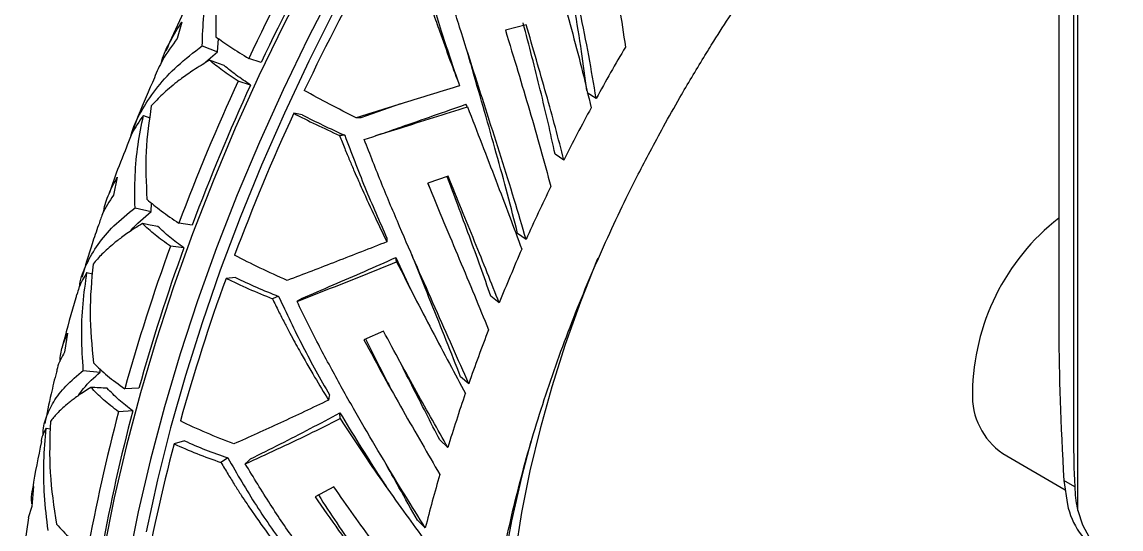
# Model space of a CAD drawing. Header units: millimetres. Extents: x 0 to 597, y 0 to 420.
# Drawn here: x 401.99 to 411.98, y 48.05 to 52.66 of the extents above; entities that cross this region are included whole.
import ezdxf

# ---------------------------------------------------------------- set-up
doc = ezdxf.new("R2010")
doc.units = ezdxf.units.MM

msp = doc.modelspace()

# ---------------------------------------------------------------- linework, layer by layer
at = {"color": 8, "linetype": 'Continuous', "lineweight": 25}
msp.add_line((411.5835, 48.2213), (411.5835, 59.1294), dxfattribs=at)
at = {"color": 7, "linetype": 'Continuous', "lineweight": 25}
for p, q in [((411.4111, 57.6371), (411.4111, 49.8272)), ((411.5445, 56.6705), (411.5445, 48.8606)), ((403.4439, 52.653), (403.4035, 52.5063)), ((406.5725, 52.6298), (406.3837, 52.583)), ((403.6303, 52.4392), (403.7699, 52.3852)), ((403.7699, 52.3852), (403.7784, 52.5044)), ((403.6407, 52.2747), (403.7699, 52.3852)), ((404.1644, 52.2868), (404.0521, 52.3246)), ((404.0697, 52.0837), (403.956, 52.1186)), ((407.2091, 51.9622), (407.1281, 52.0115)), ((405.432, 51.9116), (405.0706, 51.7864)), ((404.5395, 51.8125), (404.4613, 51.8269)), ((406.04, 51.8867), (406.0249, 51.9086)), ((403.0961, 51.8077), (403.1554, 51.7859)), ((405.0706, 51.7864), (405.0284, 51.7856)), ((405.2572, 51.64), (405.2028, 51.6219)), ((406.9147, 51.4023), (406.8355, 51.4549)), ((402.8579, 51.2459), (402.8235, 51.0849)), ((405.8634, 51.2562), (405.6783, 51.1931)), ((403.0199, 50.9696), (403.1675, 50.9349)), ((403.1675, 50.9349), (403.1692, 51.0126)), ((403.5396, 50.813), (403.4182, 50.8296)), ((406.5717, 50.6803), (406.4945, 50.737)), ((403.4636, 50.607), (403.3412, 50.6207)), ((405.3883, 50.5172), (405.5019, 50.2749)), ((405.3963, 50.4798), (405.3883, 50.5172)), ((402.5835, 50.3831), (402.6333, 50.3703)), ((403.9334, 50.3358), (403.8465, 50.329)), ((405.5232, 50.2301), (405.5012, 50.2755)), ((406.3273, 50.1057), (406.2515, 50.1658)), ((402.4065, 49.8327), (402.38, 49.6597)), ((405.2775, 49.8492), (405.0983, 49.7717)), ((402.5501, 49.4939), (402.7039, 49.4785)), ((402.7039, 49.4785), (402.703, 49.5058)), ((406.0508, 49.372), (405.9766, 49.4364)), ((403.0549, 49.3306), (402.9266, 49.3259)), ((402.9993, 49.1257), (402.8702, 49.1181)), ((404.8837, 49.0552), (404.8813, 49.1083)), ((402.2119, 48.9685), (402.2506, 48.9624)), ((403.4691, 48.8545), (403.3754, 48.8264)), ((405.8609, 48.7938), (405.7878, 48.8616)), ((410.9014, 48.7385), (411.4693, 48.4107)), ((402.0984, 48.4409), (402.0818, 48.2584)), ((404.826, 48.436), (404.6548, 48.3465)), ((411.555, 48.4363), (411.4572, 48.4928)), ((411.4572, 48.4928), (411.4892, 48.2757)), ((402.0818, 48.2584), (402.0501, 48.1559)), ((405.6564, 48.0628), (405.5845, 48.1348))]:
    msp.add_line(p, q, dxfattribs=at)
at = {"color": 7, "linetype": 'Continuous', "lineweight": 25, "flags": 128}
for points in [[(404.6159, 53.106), (404.3744, 52.6386), (404.1459, 52.1665), (403.9307, 51.6907), (403.7293, 51.2121), (403.542, 50.7317), (403.3693, 50.2504), (403.2115, 49.7692), (403.0689, 49.2891), (402.9418, 48.811), (402.8304, 48.3358), (402.735, 47.8645)], [(404.8344, 52.9799), (404.5929, 52.5124), (404.3644, 52.0403), (404.1492, 51.5645), (403.9478, 51.0859), (403.7605, 50.6055), (403.5878, 50.1243), (403.43, 49.6431), (403.2874, 49.163), (403.1603, 48.6849), (403.0489, 48.2097), (402.9535, 47.7384)], [(404.8329, 52.7656), (404.5981, 52.2997), (404.3764, 51.8295), (404.1681, 51.356), (403.9738, 50.8801), (403.7938, 50.4028), (403.6286, 49.925), (403.4783, 49.4477), (403.3434, 48.9719), (403.224, 48.4985), (403.1205, 48.0284)], [(403.2281, 50.7981), (403.1574, 50.8121), (403.0866, 50.8261)], [(407.2243, 50.5134), (407.218, 50.4985), (407.0658, 50.1145), (406.9281, 49.7296), (406.8055, 49.345), (406.6984, 48.9618), (406.607, 48.5812), (406.5316, 48.2046), (406.4726, 47.833)], [(411.5835, 48.2213), (411.6274, 48.0925), (411.6869, 47.9798), (411.7612, 47.8848), (411.8491, 47.809), (411.9494, 47.7532), (412.0608, 47.7185), (412.1815, 47.7052), (412.31, 47.7135), (412.4444, 47.7434), (412.5827, 47.7943), (412.723, 47.8656), (412.8633, 47.9563), (413.0016, 48.065), (413.1359, 48.1903), (413.2644, 48.3303), (413.3851, 48.483), (413.4965, 48.6463), (413.5968, 48.8179), (413.6848, 48.9953), (413.759, 49.176), (413.8185, 49.3574), (413.8624, 49.5369)], [(406.6143, 48.8482), (406.5294, 48.5232), (406.4397, 48.128), (406.3659, 47.7369)], [(403.8628, 48.699), (403.8315, 48.6783), (403.8002, 48.6576)], [(404.0215, 48.6445), (404.0453, 48.6674), (404.0691, 48.6904)]]:
    msp.add_lwpolyline(points, dxfattribs=at)
at = {"color": 7, "linetype": 'Continuous', "lineweight": 25}
for centre, radius, start, end in [((422.4078, 43.6314), 20.3102, 150.66189, 154.65809), ((422.2575, 43.7181), 20.0195, 150.66149, 154.6582), ((422.9131, 43.3397), 20.3102, 150.66189, 154.65809), ((422.8521, 43.379), 17.8431, 149.52441, 151.24679), ((421.6471, 43.9811), 19.4729, 155.29885, 159.4091), ((421.5176, 44.0585), 19.2051, 155.29977, 159.40825), ((422.1524, 43.6895), 19.4729, 155.29885, 159.4091), ((422.7733, 43.4221), 17.7533, 151.55991, 153.28804), ((422.5022, 43.5555), 17.4511, 154.15618, 155.90395), ((412.6696, 49.2666), 2.0432, 128.01909, 179.28977), ((420.2319, 44.4984), 17.9661, 160.07626, 164.41298), ((420.1113, 44.5727), 17.7075, 160.07574, 164.41334), ((422.1345, 43.7188), 17.0488, 156.22313, 157.99887), ((420.7372, 44.2067), 17.9661, 160.07626, 164.41298), ((421.5166, 43.962), 16.3847, 158.89623, 160.71991), ((420.9155, 44.1695), 15.7488, 161.05221, 162.92469), ((411.2634, 49.2632), 0.6375, 177.42217, 235.40305), ((418.2787, 45.0255), 15.9428, 165.12529, 169.82181), ((418.1891, 45.0912), 15.7165, 165.12533, 169.8219), ((418.784, 44.7338), 15.9428, 165.12529, 169.82181), ((420.0438, 44.4289), 14.8392, 163.87771, 165.82494), ((412.1521, 48.4129), 0.6769, 191.68861, 238.20029)]:
    msp.add_arc(centre, radius, start, end, dxfattribs=at)
for major_axis, end_param in [((-0.1971, 2.6275), 1.335734), ((-0.0986, 1.3137), 1.140089)]:
    msp.add_ellipse((411.6778, 47.8939), major_axis=major_axis, ratio=0.068346, start_param=0.73883, end_param=end_param, dxfattribs=at)
for points, knots in [([(407.9691, 51.9708), (408.0406, 52.0924), (408.1413, 52.2638), (408.2971, 52.5135), (408.4339, 52.726), (408.6017, 52.9756), (408.7829, 53.2334), (408.9776, 53.4981), (409.1836, 53.7649), (409.3993, 54.0308), (409.6233, 54.2934), (409.8545, 54.5507), (410.0918, 54.8013), (410.3343, 55.0437), (410.5811, 55.2769), (410.8312, 55.4994), (411.0698, 55.7005), (411.2252, 55.8212), (411.296, 55.8762)], [0, 0, 0, 0, 0.07793, 0.109908, 0.162924, 0.217995, 0.27706, 0.338663, 0.402203, 0.467201, 0.533312, 0.600278, 0.6679, 0.736024, 0.804526, 0.873305, 0.942278, 1, 1, 1, 1]), ([(407.2091, 51.9622), (407.1872, 52.0909), (407.1433, 52.349), (407.0634, 52.7504), (406.9766, 53.1569), (406.8843, 53.5667), (406.7887, 53.9817), (406.726, 54.2571), (406.6942, 54.397)], [0, 0, 0, 0, 0.166042, 0.333058, 0.499182, 0.663302, 0.828995, 1, 1, 1, 1]), ([(407.1249, 52.0345), (407.1091, 52.1521), (407.0764, 52.3957), (407.0129, 52.7773), (406.9415, 53.1708), (406.8649, 53.5667), (406.7988, 53.8979), (406.7603, 54.0949), (406.7473, 54.1611)], [0, 0, 0, 0, 0.1730871, 0.3583856, 0.5425258, 0.7242124, 0.9074097, 1, 1, 1, 1]), ([(407.2006, 53.9144), (407.2278, 53.7851), (407.2811, 53.5318), (407.3543, 53.1557), (407.4206, 52.7874), (407.4563, 52.5481), (407.4741, 52.4285)], [0, 0, 0, 0, 0.255314, 0.500297, 0.750159, 1, 1, 1, 1]), ([(403.8284, 53.3121), (403.8032, 53.1866), (403.7527, 52.9355), (403.753, 52.6598), (403.7531, 52.5218)], [0, 0, 0, 0, 0.4995757, 1, 1, 1, 1]), ([(403.6303, 52.4392), (403.6334, 52.5314), (403.6397, 52.7139), (403.6767, 52.9728), (403.7188, 53.1345), (403.7397, 53.2146)], [0, 0, 0, 0, 0.3393795, 0.6723324, 1, 1, 1, 1]), ([(406.8021, 53.2485), (406.8353, 53.1304), (406.9016, 52.8946), (406.997, 52.5444), (407.086, 52.2032), (407.1374, 51.9842), (407.1626, 51.8769)], [0, 0, 0, 0, 0.250641, 0.500171, 0.755311, 1, 1, 1, 1]), ([(405.6166, 53.0742), (405.6294, 53.0343), (405.654, 52.9579), (405.6906, 52.8479), (405.7247, 52.7478), (405.7559, 52.6577), (405.8069, 52.5129), (405.8768, 52.3197), (405.9386, 52.1548), (405.9677, 52.0771)], [0, 0, 0, 0, 0.120104, 0.230139, 0.330176, 0.420242, 0.500405, 0.764717, 1, 1, 1, 1]), ([(405.6546, 53.0558), (405.7023, 52.8949), (405.7951, 52.5824), (405.9007, 52.2717), (405.9519, 52.1211)], [0, 0, 0, 0, 0.515121, 1, 1, 1, 1]), ([(406.5717, 50.6803), (406.5365, 50.8009), (406.4657, 51.0428), (406.3469, 51.4234), (406.2227, 51.8123), (406.0951, 52.2084), (405.9658, 52.6134), (405.8829, 52.8861), (405.8408, 53.0247)], [0, 0, 0, 0, 0.166042, 0.333057, 0.499185, 0.663303, 0.828995, 1, 1, 1, 1]), ([(403.519, 52.862), (403.467, 52.7582), (403.389, 52.6022), (403.3223, 52.443), (403.3, 52.3897)], [0, 0, 0, 0, 0.665653, 1, 1, 1, 1]), ([(403.2564, 52.2794), (403.2585, 52.2874), (403.2776, 52.3581), (403.3366, 52.484), (403.4081, 52.5967), (403.4439, 52.653)], [0, 0, 0, 0, 0.059692, 0.529988, 1, 1, 1, 1]), ([(406.8355, 51.4549), (406.8148, 51.5504), (406.7735, 51.7413), (406.702, 52.0377), (406.626, 52.3394), (406.5724, 52.5445), (406.5456, 52.6469)], [0, 0, 0, 0, 0.250009, 0.499997, 0.750184, 1, 1, 1, 1]), ([(406.9147, 51.4023), (406.8897, 51.5003), (406.8397, 51.6962), (406.7551, 52.0013), (406.6661, 52.3123), (406.6037, 52.524), (406.5725, 52.6298)], [0, 0, 0, 0, 0.249924, 0.499824, 0.74999, 1, 1, 1, 1]), ([(403.7531, 52.5218), (403.7963, 52.4914), (403.8832, 52.4303), (403.9956, 52.3599), (404.0521, 52.3246)], [0, 0, 0, 0, 0.498249, 1, 1, 1, 1]), ([(406.3837, 52.583), (406.4219, 52.4576), (406.4967, 52.2118), (406.6044, 51.8512), (406.7061, 51.5007), (406.7663, 51.2755), (406.7965, 51.1628)], [0, 0, 0, 0, 0.255319, 0.500297, 0.750156, 1, 1, 1, 1]), ([(402.978, 51.6081), (402.9817, 51.6228), (403.0045, 51.7133), (403.0843, 51.8677), (403.2207, 52.0701), (403.3989, 52.2619), (403.5523, 52.3795), (403.6303, 52.4392)], [0, 0, 0, 0, 0.045921, 0.283572, 0.518344, 0.755368, 1, 1, 1, 1]), ([(403.4035, 52.5063), (403.3562, 52.4423), (403.2719, 52.3285), (403.2187, 52.2043), (403.1954, 52.1499)], [0, 0, 0, 0, 0.5621606, 1, 1, 1, 1]), ([(406.4945, 50.737), (406.4648, 50.855), (406.4052, 51.0915), (406.3028, 51.4622), (406.1955, 51.8401), (406.1041, 52.1555), (406.0504, 52.3446), (406.0333, 52.4052)], [0, 0, 0, 0, 0.224439, 0.450131, 0.674397, 0.895682, 1, 1, 1, 1]), ([(403.696, 52.3079), (403.6701, 52.2926), (403.6205, 52.2633), (403.5534, 52.2202), (403.4948, 52.1805), (403.4442, 52.1441), (403.3661, 52.0848), (403.2695, 52.0037), (403.2004, 51.9301), (403.1678, 51.8954)], [0, 0, 0, 0, 0.120098, 0.230138, 0.330167, 0.420243, 0.500401, 0.764728, 1, 1, 1, 1]), ([(403.956, 52.1186), (403.9074, 52.1512), (403.8103, 52.2163), (403.7341, 52.2774), (403.696, 52.3079)], [0, 0, 0, 0, 0.500382, 1, 1, 1, 1]), ([(403.8293, 52.2598), (403.8071, 52.2678), (403.7627, 52.2839), (403.7182, 52.2999), (403.696, 52.3079)], [0, 0, 0, 0, 0.500042, 1, 1, 1, 1]), ([(404.0697, 52.0837), (404.0248, 52.114), (403.935, 52.1744), (403.8645, 52.2313), (403.8293, 52.2598)], [0, 0, 0, 0, 0.499989, 1, 1, 1, 1]), ([(403.1971, 52.1492), (403.1458, 52.0345), (403.0751, 51.8764), (403.0163, 51.7166), (403.0002, 51.6728)], [0, 0, 0, 0, 0.726185, 1, 1, 1, 1]), ([(405.0284, 51.7856), (404.9471, 51.8271), (404.7839, 51.9104), (404.633, 51.992), (404.5573, 52.0329)], [0, 0, 0, 0, 0.498249, 1, 1, 1, 1]), ([(405.9677, 52.0771), (405.8094, 52.0284), (405.4927, 51.9311), (405.1832, 51.8341), (405.0284, 51.7856)], [0, 0, 0, 0, 0.4995757, 1, 1, 1, 1]), ([(406.2291, 46.9593), (406.2388, 47.0423), (406.2614, 47.234), (406.3106, 47.5416), (406.3747, 47.8803), (406.451, 48.2237), (406.539, 48.5708), (406.6386, 48.9205), (406.7495, 49.2716), (406.8711, 49.6228), (407.003, 49.9723), (407.1438, 50.3177), (407.2912, 50.6544), (407.4401, 50.9728), (407.5757, 51.2463), (407.701, 51.4874), (407.8263, 51.7201), (407.919, 51.8827), (407.9691, 51.9708)], [0, 0, 0, 0, 0.05253, 0.121296, 0.190146, 0.25906, 0.328004, 0.396936, 0.46579, 0.534475, 0.602843, 0.670613, 0.737207, 0.801118, 0.859235, 0.900416, 0.946044, 1, 1, 1, 1]), ([(403.1678, 51.8954), (403.1477, 51.7584), (403.1072, 51.4843), (403.1207, 51.1922), (403.1274, 51.0461)], [0, 0, 0, 0, 0.4995706, 1, 1, 1, 1]), ([(404.4613, 51.8269), (404.5278, 51.793), (404.6608, 51.7253), (404.8049, 51.6592), (404.8769, 51.6262)], [0, 0, 0, 0, 0.500351, 1, 1, 1, 1]), ([(404.5395, 51.8125), (404.6012, 51.7812), (404.7244, 51.7187), (404.8581, 51.6578), (404.9249, 51.6273)], [0, 0, 0, 0, 0.499989, 1, 1, 1, 1]), ([(405.1017, 51.5897), (405.2068, 51.6231), (405.4149, 51.6892), (405.7294, 51.7879), (405.937, 51.854), (406.04, 51.8867)], [0, 0, 0, 0, 0.3393795, 0.6723324, 1, 1, 1, 1]), ([(405.257, 51.6398), (405.316, 51.6606), (405.4729, 51.7157), (405.7302, 51.8049), (405.9271, 51.8742), (406.0249, 51.9086)], [0, 0, 0, 0, 0.23325, 0.61951, 1, 1, 1, 1]), ([(406.04, 51.8867), (406.0835, 51.7734), (406.1704, 51.5473), (406.2988, 51.2156), (406.4216, 50.8952), (406.4962, 50.6919), (406.5328, 50.5924)], [0, 0, 0, 0, 0.250636, 0.500173, 0.755307, 1, 1, 1, 1]), ([(403.0961, 51.8077), (403.0582, 51.7536), (402.9939, 51.6616), (402.9574, 51.5621), (402.9424, 51.521)], [0, 0, 0, 0, 0.587638, 1, 1, 1, 1]), ([(403.0199, 50.9696), (403.0187, 51.0676), (403.0165, 51.2619), (403.0424, 51.5419), (403.0783, 51.7196), (403.0961, 51.8077)], [0, 0, 0, 0, 0.339379, 0.672332, 1, 1, 1, 1]), ([(404.9249, 51.6273), (404.9169, 51.6271), (404.9009, 51.6268), (404.8849, 51.6264), (404.8769, 51.6262)], [0, 0, 0, 0, 0.500009, 1, 1, 1, 1]), ([(404.8769, 51.6262), (404.8926, 51.5869), (404.9227, 51.5116), (404.9675, 51.4039), (405.0092, 51.3062), (405.0474, 51.2186), (405.1099, 51.0782), (405.1954, 50.8919), (405.2714, 50.7345), (405.3072, 50.6604)], [0, 0, 0, 0, 0.120098, 0.230138, 0.330167, 0.420243, 0.500402, 0.764719, 1, 1, 1, 1]), ([(404.9249, 51.6273), (404.9846, 51.4691), (405.1041, 51.1527), (405.2403, 50.8459), (405.3084, 50.6925)], [0, 0, 0, 0, 0.499979, 1, 1, 1, 1]), ([(402.9424, 51.521), (402.906, 51.4302), (402.8506, 51.2921), (402.8042, 51.1531), (402.7883, 51.1055)], [0, 0, 0, 0, 0.6581405, 1, 1, 1, 1]), ([(406.0508, 49.372), (406.0023, 49.4824), (405.905, 49.704), (405.7474, 50.0577), (405.5858, 50.4229), (405.4224, 50.7993), (405.2586, 51.1882), (405.1546, 51.4545), (405.1017, 51.5897)], [0, 0, 0, 0, 0.166041, 0.333058, 0.499186, 0.663302, 0.828992, 1, 1, 1, 1]), ([(402.7343, 50.9294), (402.7347, 50.9328), (402.7421, 50.9906), (402.7796, 51.0971), (402.8318, 51.1963), (402.8579, 51.2459)], [0, 0, 0, 0, 0.030484, 0.5154, 1, 1, 1, 1]), ([(406.2515, 50.1658), (406.2206, 50.2544), (406.1589, 50.4316), (406.0575, 50.7095), (405.9565, 50.9832), (405.8884, 51.1675), (405.8565, 51.2539)], [0, 0, 0, 0, 0.257478, 0.514968, 0.772634, 1, 1, 1, 1]), ([(406.3273, 50.1057), (406.2917, 50.1961), (406.2206, 50.3769), (406.1051, 50.6617), (405.9859, 50.9542), (405.9042, 51.1556), (405.8634, 51.2562)], [0, 0, 0, 0, 0.249917, 0.499826, 0.749986, 1, 1, 1, 1]), ([(405.6783, 51.1931), (405.7277, 51.0734), (405.8244, 50.839), (405.9668, 50.4996), (406.1038, 50.1726), (406.1885, 49.9651), (406.2308, 49.8614)], [0, 0, 0, 0, 0.255318, 0.500299, 0.750155, 1, 1, 1, 1]), ([(405.6965, 51.1491), (405.6947, 51.1537), (405.6886, 51.1686), (405.6831, 51.1831), (405.6793, 51.1932)], [0, 0, 0, 0, 0.30926, 1, 1, 1, 1]), ([(402.8235, 51.0849), (402.7868, 51.0285), (402.7293, 50.9401), (402.7, 50.8452), (402.6894, 50.8108)], [0, 0, 0, 0, 0.637908, 1, 1, 1, 1]), ([(403.1274, 51.0461), (403.1689, 51.0114), (403.2521, 50.9419), (403.3627, 50.8671), (403.4182, 50.8296)], [0, 0, 0, 0, 0.49825, 1, 1, 1, 1]), ([(402.5167, 50.2553), (402.5174, 50.2617), (402.525, 50.333), (402.5771, 50.4606), (402.6775, 50.6376), (402.8212, 50.8077), (402.953, 50.9151), (403.0199, 50.9696)], [0, 0, 0, 0, 0.024193, 0.267254, 0.507373, 0.7498, 1, 1, 1, 1]), ([(402.9748, 50.7543), (402.9777, 50.7579), (403.0282, 50.8209), (403.0999, 50.8796), (403.1675, 50.9349)], [0, 0, 0, 0, 0.05854, 1, 1, 1, 1]), ([(403.0866, 50.8261), (403.0637, 50.812), (403.0198, 50.7849), (402.9611, 50.7455), (402.9102, 50.7095), (402.8668, 50.6768), (402.8003, 50.6238), (402.7195, 50.5522), (402.6645, 50.4884), (402.6385, 50.4584)], [0, 0, 0, 0, 0.120104, 0.23014, 0.33017, 0.42025, 0.500406, 0.764726, 1, 1, 1, 1]), ([(403.3412, 50.6207), (403.2932, 50.6551), (403.1974, 50.7239), (403.1235, 50.7921), (403.0866, 50.8261)], [0, 0, 0, 0, 0.5003879, 1, 1, 1, 1]), ([(402.6878, 50.8114), (402.6681, 50.7549), (402.6132, 50.5976), (402.5675, 50.4398), (402.5382, 50.3387)], [0, 0, 0, 0, 0.358862, 1, 1, 1, 1]), ([(403.4636, 50.607), (403.4193, 50.639), (403.3306, 50.7029), (403.2623, 50.7663), (403.2281, 50.7981)], [0, 0, 0, 0, 0.499992, 1, 1, 1, 1]), ([(405.3072, 50.6604), (405.1539, 50.6002), (404.8472, 50.4798), (404.5509, 50.3666), (404.4027, 50.3099)], [0, 0, 0, 0, 0.4995706, 1, 1, 1, 1]), ([(405.3084, 50.6925), (405.3082, 50.6872), (405.3078, 50.6765), (405.3074, 50.6657), (405.3072, 50.6604)], [0, 0, 0, 0, 0.500042, 1, 1, 1, 1]), ([(404.4027, 50.3099), (404.3196, 50.3471), (404.1528, 50.4219), (404.0001, 50.4992), (403.9235, 50.538)], [0, 0, 0, 0, 0.49825, 1, 1, 1, 1]), ([(404.5328, 50.1467), (404.6279, 50.1872), (404.8164, 50.2676), (405.1033, 50.3909), (405.2938, 50.4753), (405.3883, 50.5172)], [0, 0, 0, 0, 0.3390156, 0.6719939, 1, 1, 1, 1]), ([(405.9766, 49.4364), (405.934, 49.545), (405.8487, 49.7627), (405.7087, 50.1094), (405.6034, 50.3688), (405.5456, 50.5149), (405.5363, 50.5382)], [0, 0, 0, 0, 0.313025, 0.627815, 0.940618, 1, 1, 1, 1]), ([(402.6385, 50.4584), (402.625, 50.3118), (402.598, 50.0184), (402.6274, 49.7141), (402.6421, 49.5618)], [0, 0, 0, 0, 0.499574, 1, 1, 1, 1]), ([(404.4913, 50.1201), (404.5921, 50.1594), (404.7916, 50.2371), (405.0951, 50.357), (405.2964, 50.4391), (405.3963, 50.4798)], [0, 0, 0, 0, 0.339379, 0.672332, 1, 1, 1, 1]), ([(405.3963, 50.4798), (405.4502, 50.373), (405.5579, 50.1599), (405.719, 49.852), (405.8751, 49.5574), (405.9724, 49.3734), (406.0201, 49.2833)], [0, 0, 0, 0, 0.250636, 0.500172, 0.755312, 1, 1, 1, 1]), ([(402.5835, 50.3831), (402.5551, 50.3372), (402.5153, 50.2726), (402.4991, 50.204), (402.4945, 50.1842)], [0, 0, 0, 0, 0.711627, 1, 1, 1, 1]), ([(402.5501, 49.4939), (402.5436, 49.5965), (402.5309, 49.7998), (402.5426, 50.0971), (402.5699, 50.2883), (402.5835, 50.3831)], [0, 0, 0, 0, 0.339382, 0.67233, 1, 1, 1, 1]), ([(403.8465, 50.329), (403.9136, 50.297), (404.0479, 50.233), (404.1943, 50.1739), (404.2675, 50.1444)], [0, 0, 0, 0, 0.500357, 1, 1, 1, 1]), ([(403.9334, 50.3358), (403.9957, 50.3063), (404.1201, 50.2472), (404.2558, 50.1928), (404.3237, 50.1656)], [0, 0, 0, 0, 0.499992, 1, 1, 1, 1]), ([(402.4909, 50.1852), (402.4877, 50.1746), (402.4431, 50.0257), (402.3997, 49.8683), (402.3644, 49.7223), (402.3624, 49.7139)], [0, 0, 0, 0, 0.0675257, 0.9460721, 1, 1, 1, 1]), ([(404.3237, 50.1656), (404.3144, 50.162), (404.2956, 50.155), (404.2769, 50.1479), (404.2675, 50.1444)], [0, 0, 0, 0, 0.499993, 1, 1, 1, 1]), ([(404.2675, 50.1444), (404.2862, 50.1062), (404.322, 50.0331), (404.3752, 49.9291), (404.4247, 49.8352), (404.47, 49.7513), (404.544, 49.6172), (404.6453, 49.4404), (404.7354, 49.2929), (404.7779, 49.2234)], [0, 0, 0, 0, 0.120104, 0.23014, 0.33017, 0.420251, 0.500406, 0.764717, 1, 1, 1, 1]), ([(404.3237, 50.1656), (404.3958, 50.0123), (404.54, 49.7056), (404.7035, 49.4166), (404.7852, 49.2721)], [0, 0, 0, 0, 0.499989, 1, 1, 1, 1]), ([(404.4913, 50.1201), (404.4982, 50.1246), (404.5121, 50.1334), (404.5259, 50.1423), (404.5328, 50.1467)], [0, 0, 0, 0, 0.500011, 1, 1, 1, 1]), ([(405.6564, 48.0628), (405.5951, 48.1613), (405.4721, 48.3588), (405.2767, 48.6799), (405.0782, 49.0158), (404.8793, 49.3668), (404.6809, 49.7341), (404.5552, 49.9901), (404.4913, 50.1201)], [0, 0, 0, 0, 0.1660409, 0.3330555, 0.4991825, 0.6632997, 0.8289933, 1, 1, 1, 1]), ([(402.3413, 49.5751), (402.3412, 49.5761), (402.3386, 49.6219), (402.3564, 49.7081), (402.3898, 49.7912), (402.4065, 49.8327)], [0, 0, 0, 0, 0.011769, 0.506041, 1, 1, 1, 1]), ([(405.8609, 48.7938), (405.8151, 48.8752), (405.7235, 49.0379), (405.5777, 49.2977), (405.4287, 49.5672), (405.3279, 49.7552), (405.2775, 49.8492)], [0, 0, 0, 0, 0.24992, 0.499814, 0.749986, 1, 1, 1, 1]), ([(405.0983, 49.7717), (405.1588, 49.6596), (405.2774, 49.44), (405.454, 49.1271), (405.6256, 48.8287), (405.734, 48.6426), (405.7881, 48.5496)], [0, 0, 0, 0, 0.2553229, 0.5002993, 0.7501552, 1, 1, 1, 1]), ([(405.114, 49.7785), (405.1623, 49.6816), (405.2358, 49.5341), (405.3083, 49.3949), (405.3332, 49.3471)], [0, 0, 0, 0, 0.656985, 1, 1, 1, 1]), ([(402.38, 49.6597), (402.3533, 49.6126), (402.3196, 49.5533), (402.3091, 49.4907), (402.3069, 49.4779)], [0, 0, 0, 0, 0.794804, 1, 1, 1, 1]), ([(402.6421, 49.5618), (402.6822, 49.5228), (402.7626, 49.4446), (402.8718, 49.3656), (402.9266, 49.3259)], [0, 0, 0, 0, 0.498249, 1, 1, 1, 1]), ([(405.7878, 48.8616), (405.747, 48.9419), (405.6653, 49.1024), (405.5374, 49.3513), (405.4504, 49.5231), (405.4084, 49.6064)], [0, 0, 0, 0, 0.340283, 0.680552, 1, 1, 1, 1]), ([(402.1868, 48.9044), (402.1865, 48.9069), (402.1815, 48.9617), (402.209, 49.0633), (402.2744, 49.2096), (402.3842, 49.3529), (402.4942, 49.4464), (402.5501, 49.4939)], [0, 0, 0, 0, 0.011802, 0.257952, 0.501125, 0.746621, 1, 1, 1, 1]), ([(402.3054, 49.4783), (402.2888, 49.412), (402.2498, 49.2554), (402.2191, 49.1003), (402.2014, 49.0109)], [0, 0, 0, 0, 0.423811, 1, 1, 1, 1]), ([(402.5058, 49.2647), (402.5205, 49.2864), (402.5698, 49.359), (402.6486, 49.4293), (402.7039, 49.4785)], [0, 0, 0, 0, 0.29913, 1, 1, 1, 1]), ([(402.6193, 49.3394), (402.5994, 49.3269), (402.5613, 49.3029), (402.5111, 49.2687), (402.468, 49.2377), (402.4316, 49.2099), (402.3766, 49.1651), (402.3114, 49.1053), (402.2702, 49.0535), (402.2508, 49.0291)], [0, 0, 0, 0, 0.120106, 0.23014, 0.330169, 0.420246, 0.500403, 0.764733, 1, 1, 1, 1]), ([(402.8702, 49.1181), (402.8226, 49.1544), (402.7277, 49.2268), (402.6554, 49.3019), (402.6193, 49.3394)], [0, 0, 0, 0, 0.5003871, 1, 1, 1, 1]), ([(402.7671, 49.3315), (402.7425, 49.3328), (402.6932, 49.3354), (402.6439, 49.3381), (402.6193, 49.3394)], [0, 0, 0, 0, 0.500006, 1, 1, 1, 1]), ([(402.9993, 49.1257), (402.9553, 49.1594), (402.8674, 49.2267), (402.8006, 49.2966), (402.7671, 49.3315)], [0, 0, 0, 0, 0.499994, 1, 1, 1, 1]), ([(404.7779, 49.2234), (404.6313, 49.1536), (404.3379, 49.014), (404.0577, 48.8884), (403.9174, 48.8256)], [0, 0, 0, 0, 0.499574, 1, 1, 1, 1]), ([(404.7852, 49.2721), (404.784, 49.264), (404.7816, 49.2477), (404.7791, 49.2315), (404.7779, 49.2234)], [0, 0, 0, 0, 0.500007, 1, 1, 1, 1]), ([(402.2508, 49.0291), (402.2455, 48.875), (402.235, 48.5666), (402.2828, 48.2541), (402.3067, 48.0977)], [0, 0, 0, 0, 0.4995731, 1, 1, 1, 1]), ([(403.9174, 48.8256), (403.8329, 48.8585), (403.6633, 48.9247), (403.5092, 48.9976), (403.4319, 49.0342)], [0, 0, 0, 0, 0.498249, 1, 1, 1, 1]), ([(404.0215, 48.6445), (404.117, 48.6883), (404.306, 48.775), (404.5953, 48.9121), (404.7881, 49.0078), (404.8837, 49.0552)], [0, 0, 0, 0, 0.339382, 0.67233, 1, 1, 1, 1]), ([(404.0691, 48.6904), (404.1589, 48.7351), (404.3369, 48.8238), (404.6094, 48.9632), (404.7911, 49.0602), (404.8813, 49.1083)], [0, 0, 0, 0, 0.339014, 0.671992, 1, 1, 1, 1]), ([(404.8813, 49.1083), (404.9396, 49.0122), (405.0559, 48.8203), (405.1977, 48.5982), (405.2779, 48.4765), (405.3019, 48.4401)], [0, 0, 0, 0, 0.413186, 0.824886, 1, 1, 1, 1]), ([(404.8837, 49.0552), (404.9478, 48.9565), (405.0759, 48.7596), (405.2688, 48.48), (405.4571, 48.2159), (405.5762, 48.0542), (405.6345, 47.975)], [0, 0, 0, 0, 0.250635, 0.500164, 0.755306, 1, 1, 1, 1]), ([(402.2119, 48.9685), (402.1921, 48.932), (402.1708, 48.8928), (402.168, 48.852), (402.1678, 48.8492)], [0, 0, 0, 0, 0.929592, 1, 1, 1, 1]), ([(402.23, 48.0409), (402.2174, 48.1467), (402.1925, 48.3561), (402.187, 48.6664), (402.2036, 48.8683), (402.2119, 48.9685)], [0, 0, 0, 0, 0.3393796, 0.672332, 1, 1, 1, 1]), ([(402.1704, 48.8486), (402.1408, 48.7074), (402.1082, 48.5526), (402.0869, 48.4004), (402.085, 48.3869)], [0, 0, 0, 0, 0.911632, 1, 1, 1, 1]), ([(403.3754, 48.8264), (403.443, 48.7962), (403.5781, 48.7359), (403.7262, 48.6837), (403.8002, 48.6576)], [0, 0, 0, 0, 0.5003561, 1, 1, 1, 1]), ([(403.4691, 48.8545), (403.5317, 48.8267), (403.6569, 48.771), (403.7941, 48.723), (403.8628, 48.699)], [0, 0, 0, 0, 0.499994, 1, 1, 1, 1]), ([(403.8002, 48.6576), (403.8219, 48.6211), (403.8635, 48.5512), (403.9252, 48.4524), (403.9824, 48.3635), (404.0349, 48.2843), (404.1204, 48.1584), (404.2372, 47.9935), (404.3412, 47.8579), (404.3901, 47.794)], [0, 0, 0, 0, 0.120106, 0.23014, 0.330169, 0.420246, 0.500403, 0.764724, 1, 1, 1, 1]), ([(403.8628, 48.699), (403.9473, 48.5527), (404.1164, 48.26), (404.3067, 47.9928), (404.4019, 47.8592)], [0, 0, 0, 0, 0.4999867, 1, 1, 1, 1]), ([(405.3833, 46.7931), (405.3141, 46.8731), (405.171, 47.0385), (404.9438, 47.3169), (404.7098, 47.6183), (404.4763, 47.9388), (404.2438, 48.2792), (404.0964, 48.5214), (404.0215, 48.6445)], [0, 0, 0, 0, 0.1580015, 0.3266268, 0.494357, 0.6600586, 0.8273437, 1, 1, 1, 1]), ([(405.5845, 48.1348), (405.5296, 48.2319), (405.4341, 48.4007), (405.3315, 48.5848), (405.2879, 48.6631)], [0, 0, 0, 0, 0.574825, 1, 1, 1, 1]), ([(402.084, 48.2831), (402.0813, 48.3036), (402.0742, 48.357), (402.0891, 48.4089), (402.0984, 48.4409)], [0, 0, 0, 0, 0.382649, 1, 1, 1, 1]), ([(405.5248, 47.4924), (405.4692, 47.5633), (405.358, 47.7052), (405.1831, 47.936), (405.0054, 48.1782), (404.8858, 48.3501), (404.826, 48.436)], [0, 0, 0, 0, 0.249914, 0.499823, 0.749988, 1, 1, 1, 1]), ([(411.555, 48.4363), (411.5595, 48.37), (411.5645, 48.2963), (411.5818, 48.2282), (411.5835, 48.2213)], [0, 0, 0, 0, 0.898679, 1, 1, 1, 1]), ([(404.6548, 48.3465), (404.7263, 48.2436), (404.8663, 48.042), (405.0759, 47.7604), (405.2808, 47.4954), (405.4117, 47.3337), (405.4771, 47.2528)], [0, 0, 0, 0, 0.2553164, 0.5002954, 0.7501591, 1, 1, 1, 1]), ([(404.6855, 48.3625), (404.7411, 48.2769), (404.8593, 48.0947), (405.0406, 47.8333), (405.1744, 47.6452), (405.2421, 47.5531), (405.25, 47.5424)], [0, 0, 0, 0, 0.291332, 0.620183, 0.9558, 1, 1, 1, 1]), ([(402.0522, 48.1556), (402.0347, 48.0447), (402.0107, 47.8919), (401.9968, 47.7421), (401.993, 47.701)], [0, 0, 0, 0, 0.725555, 1, 1, 1, 1]), ([(402.3067, 48.0977), (402.3458, 48.0545), (402.4242, 47.9678), (402.5325, 47.8845), (402.5868, 47.8427)], [0, 0, 0, 0, 0.498251, 1, 1, 1, 1])]:
    msp.add_open_spline(points, degree=3, knots=knots, dxfattribs=at)

doc.saveas('drawing.dxf')
